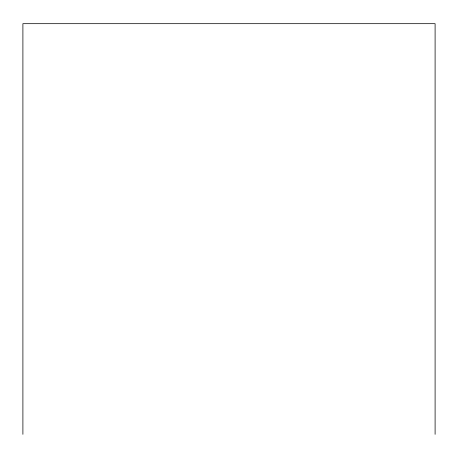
<?xml version="1.0" encoding="UTF-8"?>
<svg xmlns="http://www.w3.org/2000/svg" width="458" height="458" viewBox="0 0 458 458"><rect width="100%" height="100%" fill="white"/><g stroke="black" fill="none" stroke-linecap="round" stroke-linejoin="round"><path stroke-width="0.69" d="M435.1 434.321L435.1 23.679L22.9 23.679L22.9 434.321"/></g></svg>
